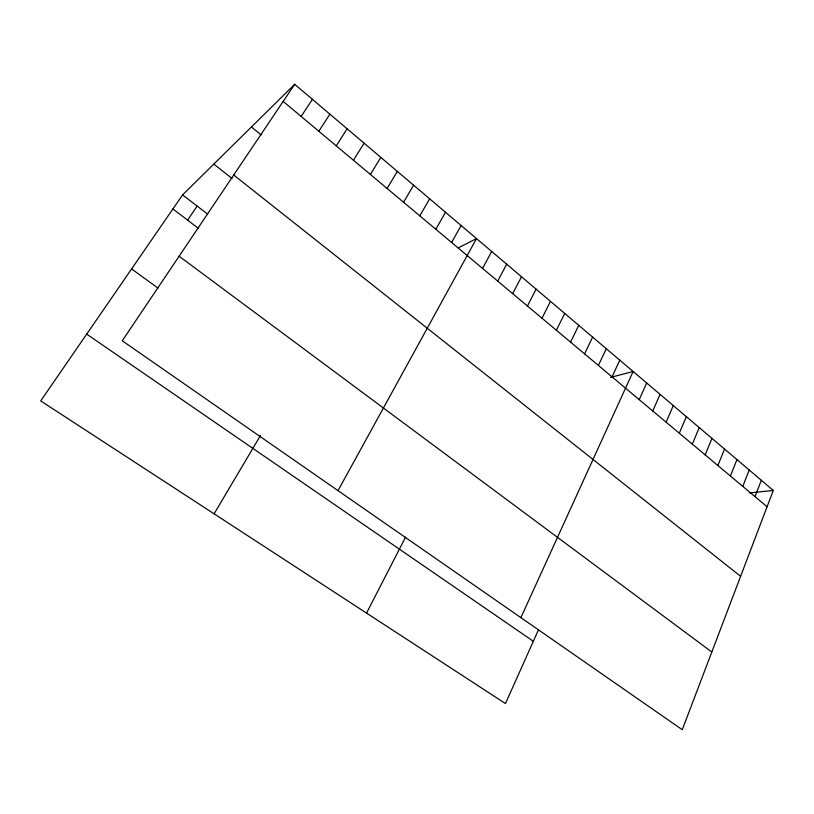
<?xml version="1.0" encoding="UTF-8"?>
<svg xmlns="http://www.w3.org/2000/svg" width="814" height="814" viewBox="0 0 814 814"><rect width="100%" height="100%" fill="white"/><g stroke="black" fill="none" stroke-linecap="round" stroke-linejoin="round"><path stroke-width="1.22" d="M773.3 490.435L682.254 729.71L122.263 340.791L294.688 84.29L773.3 490.435L749.592 492.938M755.016 496.632L761.334 480.28M742.785 486.385L749.216 470.004M730.402 476.017L736.955 459.595M717.867 465.516L724.541 449.063M705.168 454.884L711.975 438.39M692.317 444.108L699.246 427.594M679.293 433.211L686.355 416.656M666.117 422.161L673.3 405.576M652.757 410.978L660.083 394.363M538.481 629.782L505.463 703.55L40.7 400.905L182.59 194.902L294.688 84.29M639.224 399.643L646.692 382.997M520.889 617.643L633.129 371.489L610.561 377.391M612.047 376.872L619.79 360.164M598.402 365.445L606.288 348.707M584.574 353.866L592.612 337.098M570.573 342.134L578.754 325.346M556.379 330.25L564.713 313.431M542.012 318.203L550.498 301.363M366.544 613.095L405.596 537.108M527.441 306.003L536.09 289.143M512.678 293.64L521.489 276.75M497.72 281.115L506.695 264.194M482.56 268.417L491.707 251.475M338.024 490.639L476.505 238.583L458.17 247.934M451.617 242.491L461.111 225.509M435.816 229.263L445.492 212.261M419.8 215.842L429.66 198.83M403.561 202.238L413.614 185.205M214.102 513.827L260.541 435.398M387.098 188.451L397.344 171.398M370.39 174.461L380.83 157.387M353.449 160.266L364.092 143.183M336.263 145.869L347.12 128.775M318.823 131.268L329.894 114.164M301.139 116.443L312.423 99.339M187.596 220.146L197.151 206.084M86.701 334.116L533.333 641.269M131.593 268.956L158.018 288.105M179.121 256.207L711.823 652.014M172.904 208.974L198.26 228.235M182.59 194.902L207.702 214.184M213.817 164.092L232.153 178.581M233.71 175.01L740.618 576.312M251.434 126.974L261.162 134.931M283.18 101.404L767.093 506.746"/></g></svg>
